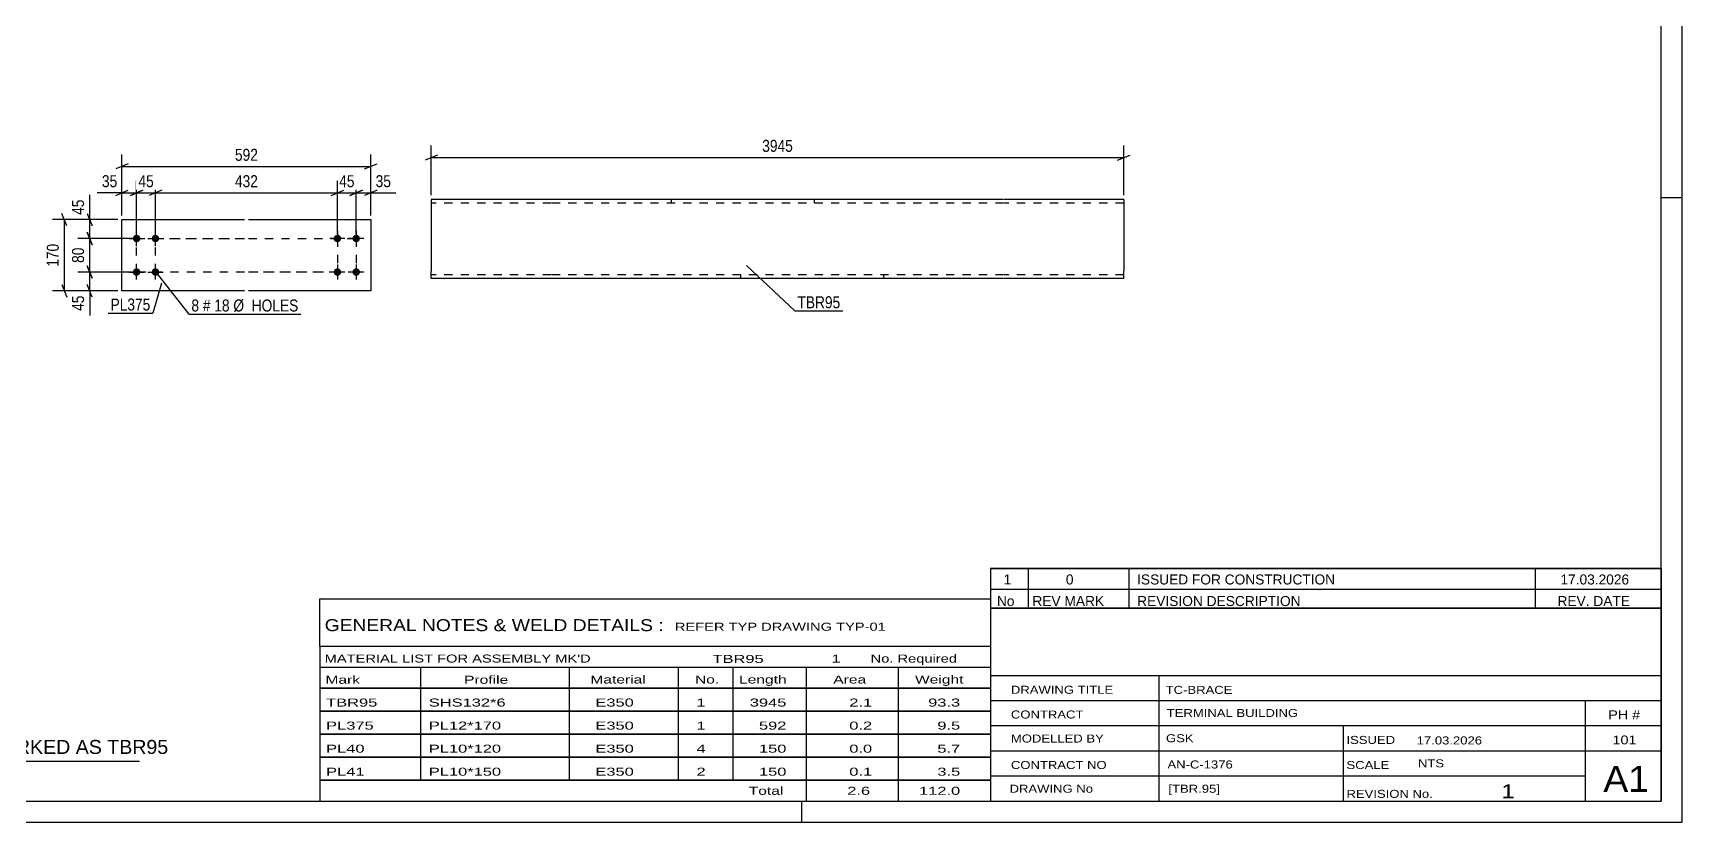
# Model space of a CAD drawing. Header units: millimetres. Extents: x 0 to 594, y 0 to 420.
# Drawn here: x 200.6 to 594, y 0 to 188.3 of the extents above; entities that cross this region are included whole.
import ezdxf

# ---------------------------------------------------------------- set-up
doc = ezdxf.new("R2010")
doc.units = ezdxf.units.MM
doc.linetypes.add('DXK_LINE_DOT2', pattern=[3.9198, 1.9599, -1.9599])
doc.styles.add('Arial', font='ARIAL.TTF', dxfattribs={"height": 0.2})
doc.styles.add('Arial Narrow', font='ARIALN.TTF', dxfattribs={"height": 0.2})

# ---------------------------------------------------------------- blocks, each defined once
blk = doc.blocks.new('Unknown-582685345-1128')
at = {"color": 5, "linetype": 'Continuous'}
for p, q in [((594, 0), (594, 420)), ((589, 5), (589, 415)), ((594, 149), (589, 149)), ((5, 5), (589, 5)), ((384, 0), (384, 5)), ((0, 0), (594, 0))]:
    blk.add_line(p, q, dxfattribs=at)
blk = doc.blocks.new('Bolt-582685345-3737 - 3735')
at = {"linetype": 'Continuous'}
for points in [[(273.19, 138.37, -1), (273.19, 140.17, -1)], [(277.69, 138.37, -1), (277.69, 140.17, -1)], [(273.19, 130.37, -1), (273.19, 132.17, -1)], [(277.69, 130.37, -1), (277.69, 132.17, -1)]]:
    blk.add_hatch(color=1, dxfattribs=at).paths.add_polyline_path(points)
at = {"color": 1, "linetype": 'Continuous'}
for p, q in [((274.99, 139.27), (271.39, 139.27)), ((273.19, 141.07), (273.19, 137.47)), ((279.49, 139.27), (275.89, 139.27)), ((277.69, 141.07), (277.69, 137.47)), ((274.99, 131.27), (271.39, 131.27)), ((273.19, 133.07), (273.19, 129.47)), ((279.49, 131.27), (275.89, 131.27)), ((277.69, 133.07), (277.69, 129.47))]:
    blk.add_line(p, q, dxfattribs=at)
blk = doc.blocks.new('Part-582685345-3736 - 3735')
at = {"color": 2, "linetype": 'Continuous'}
for p, q in [((221.79, 143.77), (250.99, 143.77)), ((221.79, 126.77), (221.79, 143.77)), ((251.99, 143.77), (281.19, 143.77)), ((281.19, 143.77), (281.19, 126.77)), ((250.99, 126.77), (221.79, 126.77)), ((281.19, 126.77), (251.99, 126.77))]:
    blk.add_line(p, q, dxfattribs=at)
blk = doc.blocks.new('Bolt-582685345-3738 - 3735')
at = {"linetype": 'Continuous'}
for points in [[(225.29, 140.17, -1), (225.29, 138.37, -1)], [(229.79, 140.17, -1), (229.79, 138.37, -1)], [(225.29, 132.17, -1), (225.29, 130.37, -1)], [(229.79, 132.17, -1), (229.79, 130.37, -1)]]:
    blk.add_hatch(color=1, dxfattribs=at).paths.add_polyline_path(points)
at = {"color": 1, "linetype": 'Continuous'}
for p, q in [((223.49, 139.27), (227.09, 139.27)), ((225.29, 137.47), (225.29, 141.07)), ((227.99, 139.27), (231.59, 139.27)), ((229.79, 137.47), (229.79, 141.07)), ((223.49, 131.27), (227.09, 131.27)), ((225.29, 129.47), (225.29, 133.07)), ((227.99, 131.27), (231.59, 131.27)), ((229.79, 129.47), (229.79, 133.07))]:
    blk.add_line(p, q, dxfattribs=at)
blk = doc.blocks.new('Part-582685345-2445 - 2439')
at = {"color": 2, "linetype": 'Continuous'}
for p, q in [((324.17, 148.6), (295.6, 148.6)), ((295.6, 148.6), (295.6, 131.46)), ((432.14, 148.6), (324.27, 148.6)), ((460.81, 148.6), (432.24, 148.6)), ((460.81, 148.6), (460.81, 131.46)), ((295.6, 130.25), (295.6, 131.46)), ((295.6, 129.88), (295.6, 130.25)), ((295.6, 129.74), (295.6, 129.88)), ((460.81, 129.74), (460.81, 131.46)), ((324.17, 129.74), (295.6, 129.74)), ((432.14, 129.74), (324.27, 129.74)), ((460.81, 129.74), (432.24, 129.74))]:
    blk.add_line(p, q, dxfattribs=at)
at = {"color": 7, "linetype": 'DXK_LINE_DOT2'}
for p, q in [((324.17, 147.74), (295.6, 147.74)), ((432.14, 147.74), (324.27, 147.74)), ((352.84, 148.6), (352.84, 147.74)), ((386.96, 148.6), (386.96, 147.74)), ((460.81, 147.74), (432.24, 147.74)), ((460.81, 147.74), (460.81, 147.68)), ((460.81, 147.68), (460.81, 147.74)), ((460.81, 147.54), (460.81, 147.68)), ((460.81, 147.68), (460.81, 147.54)), ((295.6, 130.8), (295.6, 131.46)), ((295.6, 130.25), (295.6, 131.13)), ((295.6, 130.6), (295.6, 130.67)), ((295.6, 130.6), (295.6, 130.67)), ((324.17, 130.6), (295.6, 130.6)), ((432.14, 130.6), (324.27, 130.6)), ((369.45, 129.74), (369.45, 130.6)), ((403.57, 129.74), (403.57, 130.6)), ((460.81, 130.6), (432.24, 130.6)), ((460.81, 130.67), (460.81, 131.13)), ((460.81, 130.6), (460.81, 130.67)), ((295.6, 129.74), (295.6, 129.74))]:
    blk.add_line(p, q, dxfattribs=at)
blk = doc.blocks.new('Rectangle-582685345-4085 - 3735')
at = {"color": 1, "linetype": 'DXK_LINE_DOT2'}
for p, q in [((225.29, 139.27), (250.99, 139.27)), ((225.29, 131.27), (225.29, 139.27)), ((251.99, 139.27), (277.69, 139.27)), ((277.69, 139.27), (277.69, 131.27)), ((250.99, 131.27), (225.29, 131.27)), ((277.69, 131.27), (251.99, 131.27))]:
    blk.add_line(p, q, dxfattribs=at)
blk = doc.blocks.new('Rectangle-582685345-4095 - 3735')
at = {"color": 1, "linetype": 'DXK_LINE_DOT2'}
for p, q in [((229.79, 139.27), (250.99, 139.27)), ((229.79, 131.27), (229.79, 139.27)), ((251.99, 139.27), (273.19, 139.27)), ((273.19, 139.27), (273.19, 131.27)), ((250.99, 131.27), (229.79, 131.27)), ((273.19, 131.27), (251.99, 131.27))]:
    blk.add_line(p, q, dxfattribs=at)
blk = doc.blocks.new('StraightDimension-582685345-3943 - 3735')
at = {"color": 7, "linetype": 'Continuous'}
for p, q in [((220.29, 149.57), (223.29, 150.77)), ((221.79, 144.77), (221.79, 153.02)), ((221.79, 150.17), (225.29, 150.17)), ((226.79, 150.77), (223.79, 149.57)), ((225.29, 140.27), (225.29, 153.02))]:
    blk.add_line(p, q, dxfattribs=at)
at = {"color": 0}
blk.add_wipeout([(221.27, 150.92), (221.27, 155.12), (216.41, 155.12), (216.41, 150.92)], dxfattribs=at)
at = {"color": 7, "linetype": 'Continuous'}
blk.add_line((221.79, 150.17), (215.89, 150.17), dxfattribs=at)
blk.add_line((221.79, 150.17), (215.89, 150.17), dxfattribs=at)
at = {"color": 3, "style": 'Arial Narrow'}
blk.add_text('35', height=2.863, dxfattribs=at).set_placement((217.01, 151.52))
blk = doc.blocks.new('StraightDimension-582685345-3909 - 3735')
at = {"color": 7, "linetype": 'Continuous'}
for p, q in [((220.79, 143.77), (211.24, 143.77)), ((213.49, 145.27), (214.69, 142.27)), ((214.09, 139.27), (214.09, 143.77)), ((224.29, 139.27), (211.24, 139.27)), ((214.69, 137.77), (213.49, 140.77))]:
    blk.add_line(p, q, dxfattribs=at)
at = {"color": 0}
blk.add_wipeout([(213.34, 149.16), (209.14, 149.16), (209.14, 144.3), (213.34, 144.3)], dxfattribs=at)
at = {"color": 7, "linetype": 'Continuous'}
blk.add_line((214.09, 143.77), (214.09, 149.68), dxfattribs=at)
blk.add_line((214.09, 143.77), (214.09, 149.68), dxfattribs=at)
at = {"color": 3, "style": 'Arial Narrow'}
blk.add_text('45', height=2.863, rotation=90.0002, dxfattribs=at).set_placement((212.74, 144.9))
blk = doc.blocks.new('StraightDimension-582685345-3910 - 3735')
at = {"color": 7, "linetype": 'Continuous'}
for p, q in [((224.29, 139.27), (211.24, 139.27)), ((213.49, 140.77), (214.69, 137.77)), ((214.09, 131.27), (214.09, 139.27)), ((224.29, 131.27), (211.24, 131.27)), ((214.69, 129.77), (213.49, 132.77))]:
    blk.add_line(p, q, dxfattribs=at)
at = {"color": 0}
blk.add_wipeout([(213.34, 137.7), (209.14, 137.7), (209.14, 132.85), (213.34, 132.85)], dxfattribs=at)
at = {"color": 3, "style": 'Arial Narrow'}
blk.add_text('80', height=2.863, rotation=90.0002, dxfattribs=at).set_placement((212.74, 133.45))
blk = doc.blocks.new('StraightDimension-582685345-3911 - 3735')
at = {"color": 7, "linetype": 'Continuous'}
for p, q in [((224.29, 131.27), (211.24, 131.27)), ((213.49, 132.77), (214.69, 129.77)), ((214.09, 126.77), (214.09, 131.27)), ((220.79, 126.77), (211.24, 126.77)), ((214.69, 125.27), (213.49, 128.27))]:
    blk.add_line(p, q, dxfattribs=at)
at = {"color": 0}
blk.add_wipeout([(213.34, 126.25), (209.14, 126.25), (209.14, 121.39), (213.34, 121.39)], dxfattribs=at)
at = {"color": 7, "linetype": 'Continuous'}
blk.add_line((214.09, 126.77), (214.09, 120.87), dxfattribs=at)
blk.add_line((214.09, 126.77), (214.09, 120.87), dxfattribs=at)
at = {"color": 3, "style": 'Arial Narrow'}
blk.add_text('45', height=2.863, rotation=90.0002, dxfattribs=at).set_placement((212.74, 121.99))
blk = doc.blocks.new('StraightDimension-582685345-3932 - 3735')
at = {"color": 7, "linetype": 'Continuous'}
for p, q in [((220.79, 143.77), (205.22, 143.77)), ((208.67, 142.27), (207.47, 145.27)), ((208.07, 126.77), (208.07, 143.77)), ((220.79, 126.77), (205.22, 126.77)), ((207.47, 128.27), (208.67, 125.27))]:
    blk.add_line(p, q, dxfattribs=at)
at = {"color": 0}
blk.add_wipeout([(207.32, 138.62), (203.12, 138.62), (203.12, 131.93), (207.32, 131.93)], dxfattribs=at)
at = {"color": 3, "style": 'Arial Narrow'}
blk.add_text('170', height=2.863, rotation=90.0002, dxfattribs=at).set_placement((206.72, 132.53))
blk = doc.blocks.new('StraightDimension-582685345-3939 - 3735')
at = {"color": 7, "linetype": 'Continuous'}
for p, q in [((276.19, 149.57), (279.19, 150.77)), ((277.69, 140.27), (277.69, 153.02)), ((277.69, 150.17), (281.19, 150.17)), ((282.69, 150.77), (279.69, 149.57)), ((281.19, 144.77), (281.19, 153.02))]:
    blk.add_line(p, q, dxfattribs=at)
at = {"color": 0}
blk.add_wipeout([(286.58, 150.92), (286.58, 155.12), (281.72, 155.12), (281.72, 150.92)], dxfattribs=at)
at = {"color": 7, "linetype": 'Continuous'}
blk.add_line((281.19, 150.17), (287.1, 150.17), dxfattribs=at)
blk.add_line((281.19, 150.17), (287.1, 150.17), dxfattribs=at)
at = {"color": 3, "style": 'Arial Narrow'}
blk.add_text('35', height=2.863, dxfattribs=at).set_placement((282.32, 151.52))
blk = doc.blocks.new('StraightDimension-582685345-3940 - 3735')
at = {"color": 7, "linetype": 'Continuous'}
for p, q in [((271.69, 149.57), (274.69, 150.77)), ((273.19, 140.27), (273.19, 153.02)), ((273.19, 150.17), (277.69, 150.17)), ((279.19, 150.77), (276.19, 149.57)), ((277.69, 140.27), (277.69, 153.02))]:
    blk.add_line(p, q, dxfattribs=at)
at = {"color": 0}
blk.add_wipeout([(277.87, 150.92), (277.87, 155.12), (273.02, 155.12), (273.02, 150.92)], dxfattribs=at)
at = {"color": 3, "style": 'Arial Narrow'}
blk.add_text('45', height=2.863, dxfattribs=at).set_placement((273.62, 151.52))
blk = doc.blocks.new('StraightDimension-582685345-3941 - 3735')
at = {"color": 7, "linetype": 'Continuous'}
for p, q in [((231.29, 150.77), (228.29, 149.57)), ((229.79, 140.27), (229.79, 153.02)), ((229.79, 150.17), (273.19, 150.17)), ((271.69, 149.57), (274.69, 150.77)), ((273.19, 140.27), (273.19, 153.02))]:
    blk.add_line(p, q, dxfattribs=at)
at = {"color": 0}
blk.add_wipeout([(254.84, 150.92), (254.84, 155.12), (248.15, 155.12), (248.15, 150.92)], dxfattribs=at)
at = {"color": 3, "style": 'Arial Narrow'}
blk.add_text('432', height=2.863, dxfattribs=at).set_placement((248.75, 151.52))
blk = doc.blocks.new('StraightDimension-582685345-3942 - 3735')
at = {"color": 7, "linetype": 'Continuous'}
for p, q in [((223.79, 149.57), (226.79, 150.77)), ((225.29, 140.27), (225.29, 153.02)), ((225.29, 150.17), (229.79, 150.17)), ((231.29, 150.77), (228.29, 149.57)), ((229.79, 140.27), (229.79, 153.02))]:
    blk.add_line(p, q, dxfattribs=at)
at = {"color": 0}
blk.add_wipeout([(229.97, 150.92), (229.97, 155.12), (225.12, 155.12), (225.12, 150.92)], dxfattribs=at)
at = {"color": 3, "style": 'Arial Narrow'}
blk.add_text('45', height=2.863, dxfattribs=at).set_placement((225.72, 151.52))
blk = doc.blocks.new('StraightDimension-582685345-3990 - 3735')
at = {"color": 7, "linetype": 'Continuous'}
for p, q in [((221.79, 144.77), (221.79, 159.31)), ((281.19, 144.77), (281.19, 159.31)), ((223.29, 157.06), (220.29, 155.86)), ((221.79, 156.46), (281.19, 156.46)), ((279.69, 155.86), (282.69, 157.06))]:
    blk.add_line(p, q, dxfattribs=at)
at = {"color": 0}
blk.add_wipeout([(254.84, 157.21), (254.84, 161.41), (248.15, 161.41), (248.15, 157.21)], dxfattribs=at)
at = {"color": 3, "style": 'Arial Narrow'}
blk.add_text('592', height=2.863, dxfattribs=at).set_placement((248.75, 157.81))
blk = doc.blocks.new('StraightDimension-582685345-3637 - 2439')
at = {"color": 7, "linetype": 'Continuous'}
for p, q in [((295.6, 149.6), (295.6, 161.45)), ((460.81, 149.6), (460.81, 161.45)), ((297.1, 159.2), (294.1, 158)), ((295.6, 158.6), (460.81, 158.6)), ((459.31, 158), (462.31, 159.2))]:
    blk.add_line(p, q, dxfattribs=at)
at = {"color": 0}
blk.add_wipeout([(382.46, 159.35), (382.46, 163.55), (373.95, 163.55), (373.95, 159.35)], dxfattribs=at)
at = {"color": 3, "style": 'Arial Narrow'}
blk.add_text('3945', height=2.863, dxfattribs=at).set_placement((374.55, 159.95))
blk = doc.blocks.new('Unknown-582685345-4128')
at = {"color": 7, "linetype": 'Continuous'}
for p, q in [((429, 51.05), (429, 5)), ((429, 51.05), (589, 51.05)), ((589, 51), (589, 5)), ((429, 35), (589, 35)), ((469.14, 35), (469.14, 5)), ((429, 29), (589, 29)), ((571, 5.05), (571, 29.05)), ((429, 23), (589, 23)), ((513.14, 23), (513.14, 5)), ((429, 17), (589, 17)), ((429, 11), (571, 11)), ((429, 5), (589, 5))]:
    blk.add_line(p, q, dxfattribs=at)
at = {"color": 7, "style": 'Arial Narrow'}
for s, height, width, p in [('DRAWING TITLE', 1.9089, 1.425378, (433.88, 30.61)), ('TC-BRACE', 1.909, 1.425378, (470.81, 30.59)), ('CONTRACT', 1.909, 1.425378, (433.88, 24.71)), ('TERMINAL BUILDING', 1.9089, 1.425378, (471.06, 25.07)), ('MODELLED BY', 1.9089, 1.425378, (433.88, 18.98)), ('GSK', 1.909, 1.425378, (470.88, 19.04)), ('ISSUED', 1.909, 1.425378, (513.94, 18.64)), ('17.03.2026', 1.909, 1.425378, (530.69, 18.52)), ('CONTRACT NO', 1.9089, 1.425378, (433.88, 12.66)), ('AN-C-1376', 1.909, 1.425378, (471.23, 12.78)), ('SCALE', 1.909, 1.425378, (513.94, 12.65)), ('A1', 6.204, 1.25, (575.24, 7.2)), ('DRAWING No', 1.909, 1.425378, (433.56, 7)), ('[TBR.95]', 1.909, 1.425378, (471.46, 6.99)), ('1', 3.34, 1.5, (550.91, 5.68)), ('REVISION No.', 1.9089, 1.425378, (513.94, 5.77))]:
    blk.add_text(s, height=height, dxfattribs=dict(at, width=width)).set_placement(p)
at = {"color": 7, "linetype": 'Continuous', "style": 'Arial Narrow'}
for s, height, width, p in [('PH #', 2.1, 1.42538, (576.4, 24.55)), ('101', 2.1, 1.42538, (577.41, 18.55)), ('NTS', 1.909, 1.425378, (531, 13.05))]:
    blk.add_text(s, height=height, dxfattribs=dict(at, width=width)).set_placement(p)
blk = doc.blocks.new('Unknown-582685345-4129')
at = {"color": 7, "linetype": 'Continuous'}
for p, q in [((429, 60.55), (589, 60.55)), ((589, 60.55), (429, 60.55)), ((429, 60.55), (429, 55.55)), ((438, 60.55), (438, 55.55)), ((462, 60.55), (462, 55.55)), ((559, 60.55), (559, 55.55)), ((589, 60.55), (589, 55.55)), ((429, 55.55), (589, 55.55)), ((429, 55.55), (429, 51.05)), ((429, 55.55), (589, 55.55)), ((438, 55.55), (438, 51.05)), ((462, 55.55), (462, 51.05)), ((559, 55.55), (559, 51.05)), ((589, 55.55), (589, 51.05)), ((589, 51.05), (429, 51.05))]:
    blk.add_line(p, q, dxfattribs=at)
at = {"color": 7, "linetype": 'Continuous', "style": 'Arial Narrow'}
for s, height, width, p in [('1', 2.39, 1.196471, (432.16, 56.7)), ('0', 2.39, 1.196471, (447, 56.7)), ('ISSUED FOR CONSTRUCTION', 2.3861, 1.196471, (464, 56.7)), ('17.03.2026', 2.386, 1.196471, (565, 56.7)), ('No', 2.386, 1.2, (430.54, 51.55)), ('REV MARK', 2.386, 1.2, (439, 51.55)), ('REVISION DESCRIPTION', 2.3861, 1.2, (464, 51.55)), ('REV. DATE', 2.386, 1.2, (564.28, 51.55))]:
    blk.add_text(s, height=height, dxfattribs=dict(at, width=width)).set_placement(p)
blk = doc.blocks.new('Unknown-582685345-4130')
at = {"color": 7, "linetype": 'Continuous'}
for p, q in [((269, 53.25), (429, 53.25)), ((269, 42), (269, 53.25)), ((429, 53.25), (429, 42)), ((269, 42), (429, 42)), ((269, 42), (269, 37)), ((429, 42), (429, 37)), ((269, 37), (429, 37)), ((269, 37), (269, 32)), ((293, 37), (293, 32)), ((328.5, 37), (328.5, 32)), ((354.5, 37), (354.5, 32)), ((367.5, 37), (367.5, 32)), ((385, 37), (385, 32)), ((407, 37), (407, 32)), ((429, 37), (429, 32)), ((269, 32), (429, 32)), ((269, 31.95), (269, 26.55)), ((269, 31.95), (429, 31.95)), ((293, 32), (293, 26.5)), ((328.5, 32), (328.5, 26.5)), ((354.5, 32), (354.5, 26.5)), ((367.5, 32), (367.5, 26.5)), ((385, 32), (385, 26.5)), ((407, 32), (407, 26.5)), ((429, 31.95), (429, 26.55)), ((269, 26.55), (429, 26.55)), ((269, 26.45), (269, 21.05)), ((269, 26.45), (429, 26.45)), ((293, 26.5), (293, 21)), ((328.5, 26.5), (328.5, 21)), ((354.5, 26.5), (354.5, 21)), ((367.5, 26.5), (367.5, 21)), ((385, 26.5), (385, 21)), ((407, 26.5), (407, 21)), ((429, 26.45), (429, 21.05)), ((269, 21.05), (429, 21.05)), ((269, 20.95), (269, 15.55)), ((269, 20.95), (429, 20.95)), ((293, 21), (293, 15.5)), ((328.5, 21), (328.5, 15.5)), ((354.5, 21), (354.5, 15.5)), ((367.5, 21), (367.5, 15.5)), ((385, 21), (385, 15.5)), ((407, 21), (407, 15.5)), ((429, 20.95), (429, 15.55)), ((269, 15.55), (429, 15.55)), ((269, 15.45), (269, 10.05)), ((269, 15.45), (429, 15.45)), ((293, 15.5), (293, 10)), ((328.5, 15.5), (328.5, 10)), ((354.5, 15.5), (354.5, 10)), ((367.5, 15.5), (367.5, 10)), ((385, 15.5), (385, 10)), ((407, 15.5), (407, 10)), ((429, 15.45), (429, 10.05)), ((269, 10.05), (429, 10.05)), ((269, 10), (429, 10)), ((269, 10), (269, 5)), ((385, 10), (385, 5)), ((407, 10), (407, 5)), ((429, 10), (429, 5)), ((269, 5), (429, 5))]:
    blk.add_line(p, q, dxfattribs=at)
at = {"color": 7, "style": 'Arial Narrow'}
for s, height, width, p in [('GENERAL NOTES & WELD DETAILS :', 2.8633, 1.4, (270.15, 45.56)), ('REFER TYP DRAWING TYP-01', 1.9089, 1.6, (353.7, 45.66)), ("MATERIAL LIST FOR ASSEMBLY MK'D", 1.9089, 1.6, (270.15, 38.06)), ('TBR95', 1.909, 1.794707, (362.68, 37.97)), ('1', 1.91, 1.794707, (391.08, 38.06)), ('No. Required', 1.9089, 1.6, (400.41, 38.06)), ('Mark', 1.909, 1.7, (270.34, 33)), ('Profile', 1.909, 1.7, (303.41, 33)), ('Material', 1.909, 1.7, (333.54, 33.06)), ('No.', 1.909, 1.7, (358.5, 33.06)), ('Length', 1.909, 1.7, (369, 33.06)), ('Area', 1.909, 1.7, (391.5, 33.06)), ('Weight', 1.909, 1.7, (411, 33.06))]:
    blk.add_text(s, height=height, dxfattribs=dict(at, width=width)).set_placement(p)
at = {"color": 7, "linetype": 'Continuous', "style": 'Arial Narrow'}
for s, height, width, p in [('TBR95', 1.909, 1.794707, (270.5, 27.56)), ('SHS132*6', 1.909, 1.794707, (295, 27.56)), ('E350', 1.909, 1.794707, (334.74, 27.56)), ('1', 1.91, 1.794707, (358.86, 27.56)), ('3945', 1.909, 1.794707, (371.58, 27.56)), ('2.1', 1.909, 1.794707, (395.32, 27.56)), ('93.3', 1.909, 1.794707, (414.14, 27.56)), ('PL375', 1.909, 1.794707, (270.5, 22.06)), ('PL12*170', 1.909, 1.794707, (295, 22.06)), ('E350', 1.909, 1.794707, (334.74, 22.06)), ('1', 1.91, 1.794707, (358.86, 22.06)), ('592', 1.909, 1.794707, (373.77, 22.06)), ('0.2', 1.909, 1.794707, (395.32, 22.06)), ('9.5', 1.909, 1.794707, (416.33, 22.06)), ('PL40', 1.909, 1.794707, (270.5, 16.56)), ('PL10*120', 1.909, 1.794707, (295, 16.56)), ('E350', 1.909, 1.794707, (334.74, 16.56)), ('4', 1.91, 1.794707, (358.86, 16.56)), ('150', 1.909, 1.794707, (373.77, 16.56)), ('0.0', 1.909, 1.794707, (395.32, 16.56)), ('5.7', 1.909, 1.794707, (416.33, 16.56)), ('PL41', 1.909, 1.794707, (270.5, 11.06)), ('PL10*150', 1.909, 1.794707, (295, 11.06)), ('E350', 1.909, 1.794707, (334.74, 11.06)), ('2', 1.91, 1.794707, (358.86, 11.06)), ('150', 1.909, 1.794707, (373.77, 11.06)), ('0.1', 1.909, 1.794707, (395.32, 11.06)), ('3.5', 1.909, 1.794707, (416.33, 11.06)), ('Total', 1.909, 1.7, (371.33, 6.5)), ('2.6', 1.909, 1.794707, (394.83, 6.5)), ('112.0', 1.909, 1.794707, (411.96, 6.5))]:
    blk.add_text(s, height=height, dxfattribs=dict(at, width=width)).set_placement(p)
blk = doc.blocks.new('Unknown-582685345-4131')
at = {"color": 7, "linetype": 'Continuous'}
blk.add_line((156, 14.5), (226, 14.5), dxfattribs=at)
at = {"color": 7, "style": 'Arial'}
blk.add_text('ONE-TCH-BRACE MARKED AS TBR95', height=3.3428, dxfattribs=at).set_placement((149.28, 16.25))
blk = doc.blocks.new('MarkSet-582685345-3865 - 3735')
at = {"color": 0}
blk.add_wipeout([(240.19, 121.85), (240.19, 124.85), (238.36, 124.85), (238.36, 121.85)], dxfattribs=at)
blk.add_wipeout([(240.19, 121.85), (240.19, 124.85), (238.36, 124.85), (238.36, 121.85)], dxfattribs=at)
at = {"color": 7, "linetype": 'Continuous'}
blk.add_line((229.58, 131.65), (237.76, 121.25), dxfattribs=at)
at = {"color": 0}
blk.add_wipeout([(242.92, 121.85), (242.92, 124.85), (241.09, 124.85), (241.09, 121.85)], dxfattribs=at)
blk.add_wipeout([(242.92, 121.85), (242.92, 124.85), (241.09, 124.85), (241.09, 121.85)], dxfattribs=at)
at = {"color": 3, "style": 'Arial Narrow'}
blk.add_text('8', height=2.86, dxfattribs=at).set_placement((238.36, 121.85))
at = {"color": 0}
blk.add_wipeout([(247.47, 121.85), (247.47, 124.85), (243.82, 124.85), (243.82, 121.85)], dxfattribs=at)
blk.add_wipeout([(247.47, 121.85), (247.47, 124.85), (243.82, 124.85), (243.82, 121.85)], dxfattribs=at)
at = {"color": 3, "style": 'Arial Narrow'}
blk.add_text('#', height=2.86, dxfattribs=at).set_placement((241.09, 121.85))
at = {"color": 0}
blk.add_wipeout([(263.9, 121.85), (263.9, 124.85), (248.37, 124.85), (248.37, 121.85)], dxfattribs=at)
blk.add_wipeout([(263.9, 121.85), (263.9, 124.85), (248.37, 124.85), (248.37, 121.85)], dxfattribs=at)
at = {"color": 7, "linetype": 'Continuous'}
blk.add_line((237.76, 121.25), (264.5, 121.25), dxfattribs=at)
at = {"color": 3, "style": 'Arial Narrow'}
for s, p in [('18', (243.82, 121.85)), ('Ø  HOLES', (248.37, 121.85))]:
    blk.add_text(s, height=2.863, dxfattribs=at).set_placement(p)
blk = doc.blocks.new('Mark-582685345-3790 - 3735')
at = {"color": 0}
blk.add_wipeout([(228.58, 122.08), (228.58, 125.08), (219.07, 125.08), (219.07, 122.08)], dxfattribs=at)
blk.add_wipeout([(228.58, 122.08), (228.58, 125.08), (219.07, 125.08), (219.07, 122.08)], dxfattribs=at)
at = {"color": 30, "linetype": 'Continuous'}
for p in [(231.19, 128.6), (218.47, 121.48)]:
    blk.add_line(p, (229.18, 121.48), dxfattribs=at)
at = {"color": 3, "style": 'Arial Narrow'}
blk.add_text('PL375', height=2.863, dxfattribs=at).set_placement((219.07, 122.08))
blk = doc.blocks.new('Mark-582685345-2441 - 2439')
at = {"color": 0}
blk.add_wipeout([(393.18, 122.62), (393.18, 125.62), (382.95, 125.62), (382.95, 122.62)], dxfattribs=at)
blk.add_wipeout([(393.18, 122.62), (393.18, 125.62), (382.95, 125.62), (382.95, 122.62)], dxfattribs=at)
at = {"color": 30, "linetype": 'Continuous'}
for p, q in [((370.82, 132.81), (382.35, 122.02)), ((382.35, 122.02), (393.78, 122.02))]:
    blk.add_line(p, q, dxfattribs=at)
at = {"color": 3, "style": 'Arial Narrow'}
blk.add_text('TBR95', height=2.863, dxfattribs=at).set_placement((382.95, 122.62))

msp = doc.modelspace()

# ---------------------------------------------------------------- block references
for name in ['Unknown-582685345-1128', 'Part-582685345-2445 - 2439', 'Part-582685345-3736 - 3735', 'Bolt-582685345-3738 - 3735', 'Rectangle-582685345-4085 - 3735', 'Rectangle-582685345-4095 - 3735', 'Bolt-582685345-3737 - 3735', 'Unknown-582685345-4129', 'Unknown-582685345-4130', 'Unknown-582685345-4128', 'Unknown-582685345-4131']:
    msp.add_blockref(name, (0, 0))

# ---------------------------------------------------------------- next in the draw order: block references
for name in ['StraightDimension-582685345-3637 - 2439', 'StraightDimension-582685345-3943 - 3735', 'StraightDimension-582685345-3939 - 3735', 'MarkSet-582685345-3865 - 3735', 'Mark-582685345-2441 - 2439']:
    msp.add_blockref(name, (0, 0))

# ---------------------------------------------------------------- next in the draw order: block references
for name in ['StraightDimension-582685345-3940 - 3735', 'StraightDimension-582685345-3909 - 3735']:
    msp.add_blockref(name, (0, 0))

# ---------------------------------------------------------------- next in the draw order: block references
for name in ['StraightDimension-582685345-3941 - 3735', 'StraightDimension-582685345-3910 - 3735']:
    msp.add_blockref(name, (0, 0))

# ---------------------------------------------------------------- next in the draw order: block references
for name in ['StraightDimension-582685345-3942 - 3735', 'StraightDimension-582685345-3911 - 3735']:
    msp.add_blockref(name, (0, 0))

# ---------------------------------------------------------------- next in the draw order: block references
msp.add_blockref('StraightDimension-582685345-3932 - 3735', (0, 0))

# ---------------------------------------------------------------- next in the draw order: block references
for name in ['StraightDimension-582685345-3990 - 3735', 'Mark-582685345-3790 - 3735']:
    msp.add_blockref(name, (0, 0))

doc.saveas('drawing.dxf')
